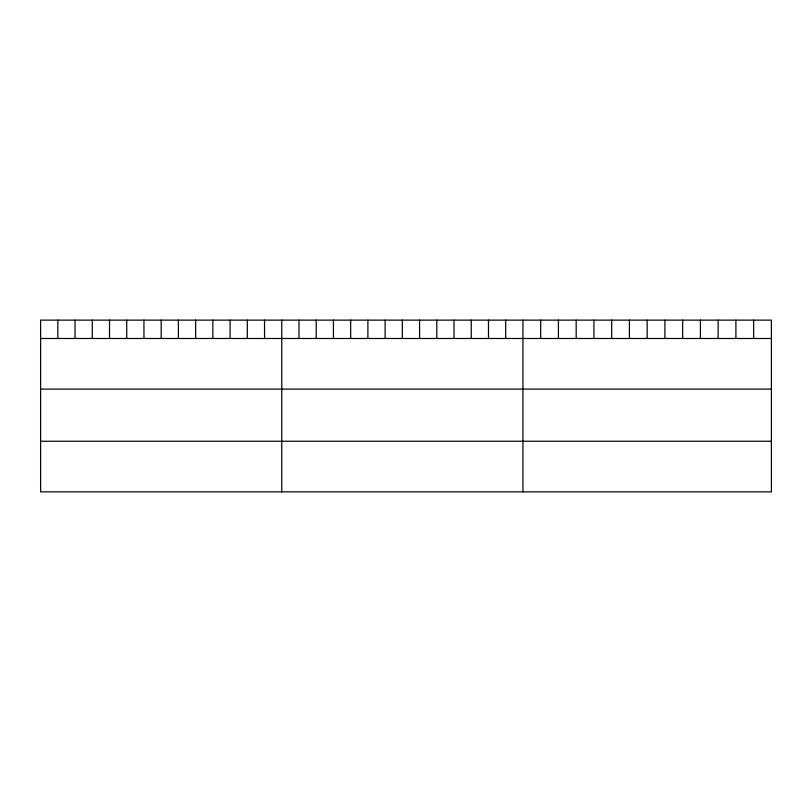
<?xml version="1.0" encoding="UTF-8"?>
<svg xmlns="http://www.w3.org/2000/svg" width="812" height="812" viewBox="0 0 812 812"><rect width="100%" height="100%" fill="white"/><g stroke="black" fill="none" stroke-linecap="round" stroke-linejoin="round"><path stroke-width="1.22" d="M771.4 338.492L771.4 491.869L40.6 491.869L40.6 320.131L771.4 320.131L771.4 338.492L40.6 338.492M40.6 389.11L771.4 389.11M40.6 441.251L771.4 441.251M753.648 320.131L753.648 338.492M735.905 320.131L735.905 338.492M718.153 320.131L718.153 338.492M700.411 320.131L700.411 338.492M682.659 320.131L682.659 338.492M664.916 320.131L664.916 338.492M647.164 320.131L647.164 338.492M629.412 320.131L629.412 338.492M611.669 320.131L611.669 338.492M593.917 320.131L593.917 338.492M576.175 320.131L576.175 338.492M558.423 320.131L558.423 338.492M540.68 320.131L540.68 338.492M522.928 320.131L522.928 491.869M505.703 320.131L505.703 338.492M488.479 320.131L488.479 338.492M471.254 320.131L471.254 338.492M454.02 320.131L454.02 338.492M436.795 320.131L436.795 338.492M419.571 320.131L419.571 338.492M402.346 320.131L402.346 338.492M385.121 320.131L385.121 338.492M367.897 320.131L367.897 338.492M350.672 320.131L350.672 338.492M333.438 320.131L333.438 338.492M316.213 320.131L316.213 338.492M298.989 320.131L298.989 338.492M281.764 320.131L281.764 491.869M264.539 320.131L264.539 338.492M247.315 320.131L247.315 338.492M230.09 320.131L230.09 338.492M212.856 320.131L212.856 338.492M195.631 320.131L195.631 338.492M178.407 320.131L178.407 338.492M161.182 320.131L161.182 338.492M143.957 320.131L143.957 338.492M126.733 320.131L126.733 338.492M109.508 320.131L109.508 338.492M92.274 320.131L92.274 338.492M75.049 320.131L75.049 338.492M57.825 320.131L57.825 338.492"/></g></svg>
